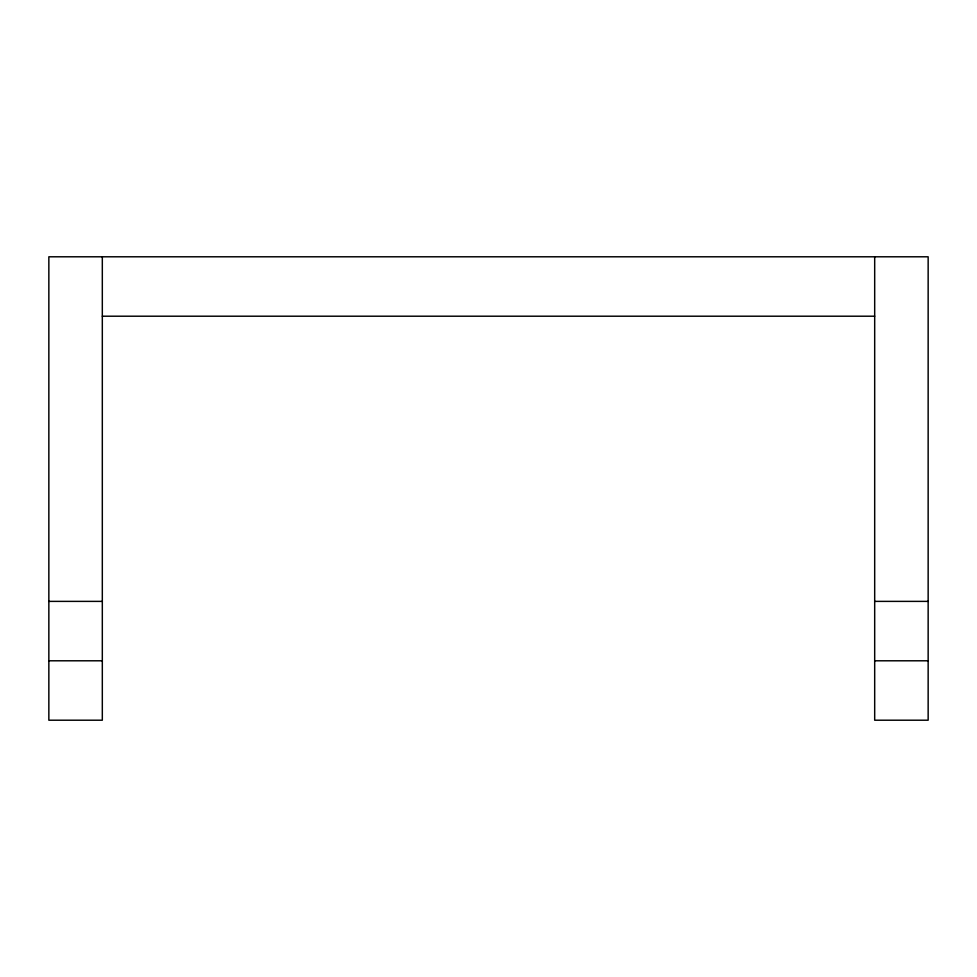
<?xml version="1.0" encoding="UTF-8"?>
<svg xmlns="http://www.w3.org/2000/svg" width="977" height="977" viewBox="0 0 977 977"><rect width="100%" height="100%" fill="white"/><g stroke="black" fill="none" stroke-linecap="round" stroke-linejoin="round"><path stroke-width="1.47" d="M102.316 316.206L874.684 316.206M48.85 601.38L102.316 601.38M874.684 601.38L928.15 601.38M48.85 660.794L102.316 660.794M874.684 660.794L928.15 660.794M874.684 256.792L874.684 720.208L928.15 720.208L928.15 256.792L48.85 256.792L48.85 720.208L102.316 720.208L102.316 256.792"/></g></svg>
